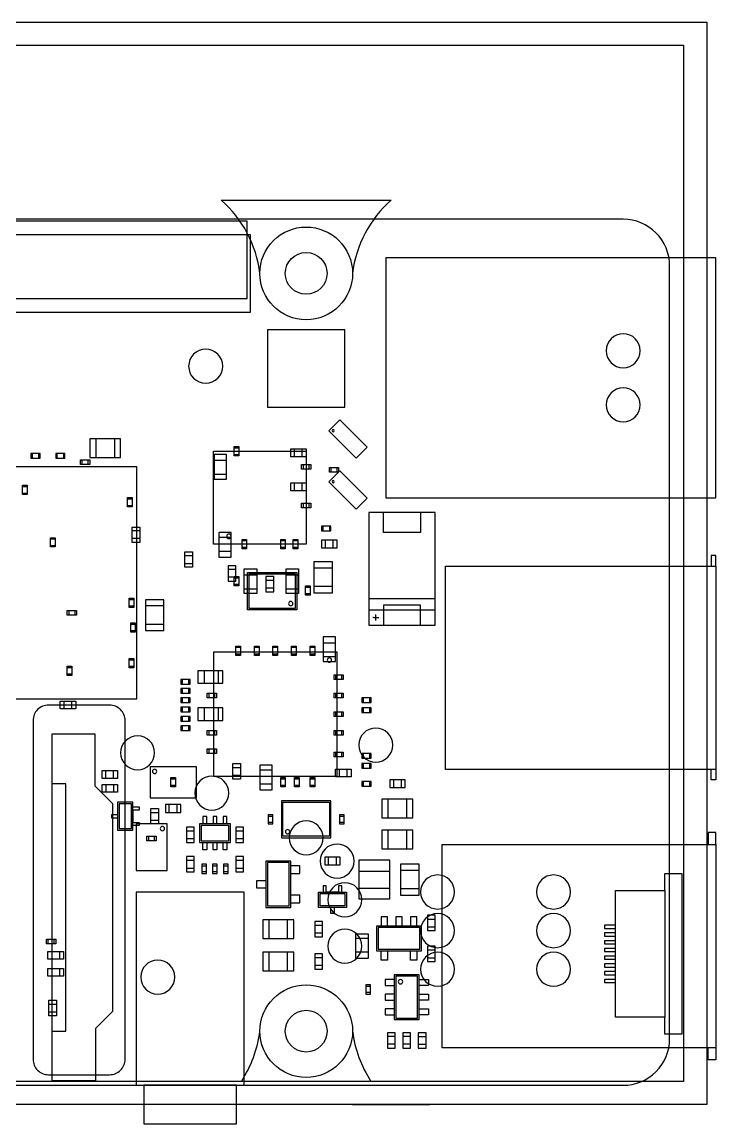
# Model space of a CAD drawing. Header units: centimetres. Extents: x 13.7 to 100.6, y 5.5 to 64.7.
# Drawn here: x 61.84 to 66.33, y 45.23 to 52.35 of the extents above; entities that cross this region are included whole.
import ezdxf

# ---------------------------------------------------------------- set-up
doc = ezdxf.new("R2010")
doc.units = ezdxf.units.CM
doc.header["$LTSCALE"] = 25.4
for name, color, linetype in [('BOARD_OUTLINE', 85, 'Continuous'), ('PARTS_BOTTOM', 12, 'Continuous'), ('PARTS_TOP', 111, 'Continuous')]:
    doc.layers.add(name, color=color, linetype=linetype)
doc.layers.add('Controller Module', color=7, linetype='Continuous', true_color=0x0092d1)

msp = doc.modelspace()

# ---------------------------------------------------------------- linework, layer by layer
for centre, radius in [((63.6816, 50.7283), 0.3), ((63.6816, 50.7283), 0.135), ((63.6816, 45.8283), 0.3), ((63.6816, 45.8283), 0.135)]:
    msp.add_circle(centre, radius)
at = {"layer": 'BOARD_OUTLINE'}
msp.add_lwpolyline([(57.8316, 45.4783), (65.7316, 45.4783, 0.414214), (66.0316, 45.7783), (66.0316, 50.7783, 0.414214), (65.7316, 51.0783), (57.8316, 51.0783, 0.414214), (57.5316, 50.7783), (57.5316, 45.7783, 0.414214)], format="xyb", close=True, dxfattribs=at)
at = {"layer": 'Controller Module'}
for points in [[(56.2723, 45.3539), (56.2723, 52.3539), (66.2723, 52.3539), (66.2723, 45.3539)], [(66.1223, 52.2039), (66.1223, 45.5039), (56.4223, 45.5039), (56.4223, 52.2039)], [(63.3004, 50.5668), (63.3004, 51.0668), (58.2204, 51.0668), (58.2204, 50.5668)]]:
    msp.add_lwpolyline(points, close=True, dxfattribs=at)
for points in [[(63.3816, 50.7283, 0.185074), (63.1316, 51.2027), (64.2316, 51.2027, 0.185074), (63.9816, 50.7283)], [(63.2625, 45.5039, 0.116889), (63.3816, 45.8283)], [(63.9816, 45.8283, 0.116889), (64.1006, 45.5039)]]:
    msp.add_lwpolyline(points, format="xyb", dxfattribs=at)
msp.add_lwpolyline([(62.5104, 47.8368, 0.414214), (62.4104, 47.9368), (62.0154, 47.9368, 0.414214), (61.9154, 47.8368), (61.9154, 45.6468, 0.414214), (62.0154, 45.5468), (62.4104, 45.5468, 0.414214), (62.5104, 45.6468)], format="xyb", close=True, dxfattribs=at)
msp.add_lwpolyline([(65.9816, 45.3539), (63.9816, 45.3539), (64.4816, 45.3539)], dxfattribs=at)
for centre, radius in [((63.6816, 50.7283), 0.3), ((63.6816, 50.7283), 0.135), ((63.6816, 45.8283), 0.3), ((63.6816, 45.8283), 0.135)]:
    msp.add_circle(centre, radius, dxfattribs=at)
at = {"layer": 'PARTS_BOTTOM'}
for points in [[(65.8416, 50.2283, 1), (65.6216, 50.2283, 1), (65.8416, 50.2283, 1)], [(63.1416, 50.1283, 1), (62.9216, 50.1283, 1), (63.1416, 50.1283, 1)], [(65.8416, 49.8783, 1), (65.6216, 49.8783, 1), (65.8416, 49.8783, 1)], [(64.2416, 47.6783, 1), (64.0216, 47.6783, 1), (64.2416, 47.6783, 1)], [(62.7016, 47.6283, 1), (62.4816, 47.6283, 1), (62.7016, 47.6283, 1)], [(63.1816, 47.3683, 1), (62.9616, 47.3683, 1), (63.1816, 47.3683, 1)], [(63.7916, 47.0783, 1), (63.5716, 47.0783, 1), (63.7916, 47.0783, 1)], [(63.9916, 46.9283, 1), (63.7716, 46.9283, 1), (63.9916, 46.9283, 1)], [(64.6416, 46.7283, 1), (64.4216, 46.7283, 1), (64.6416, 46.7283, 1)], [(65.3916, 46.7283, 1), (65.1716, 46.7283, 1), (65.3916, 46.7283, 1)], [(64.0416, 46.6783, 1), (63.8216, 46.6783, 1), (64.0416, 46.6783, 1)], [(64.6416, 46.4783, 1), (64.4216, 46.4783, 1), (64.6416, 46.4783, 1)], [(65.3916, 46.4783, 1), (65.1716, 46.4783, 1), (65.3916, 46.4783, 1)], [(64.0416, 46.3783, 1), (63.8216, 46.3783, 1), (64.0416, 46.3783, 1)], [(64.6416, 46.2283, 1), (64.4216, 46.2283, 1), (64.6416, 46.2283, 1)], [(65.3916, 46.2283, 1), (65.1716, 46.2283, 1), (65.3916, 46.2283, 1)], [(62.8316, 46.1783, 1), (62.6116, 46.1783, 1), (62.8316, 46.1783, 1)]]:
    msp.add_lwpolyline(points, format="xyb", dxfattribs=at)
for points in [[(63.2466, 49.6083), (63.2466, 49.5483), (63.2166, 49.5483), (63.2166, 49.6083), (63.2466, 49.6083)], [(63.2466, 49.5983), (63.2166, 49.5983)], [(62.2216, 49.5233), (62.2816, 49.5233), (62.2816, 49.4933), (62.2216, 49.4933), (62.2216, 49.5233)], [(62.2316, 49.5233), (62.2316, 49.4933)], [(62.2716, 49.4933), (62.2716, 49.5233)], [(63.0866, 49.5583), (63.0866, 49.3983), (63.1666, 49.3983), (63.1666, 49.5583), (63.0866, 49.5583)], [(63.2166, 49.5583), (63.2466, 49.5583)], [(63.6816, 49.5933), (63.6816, 49.5433), (63.5816, 49.5433), (63.5816, 49.5933), (63.6816, 49.5933)], [(63.6066, 49.5433), (63.6066, 49.5933)], [(63.6566, 49.5433), (63.6566, 49.5933)], [(63.1666, 49.5183), (63.0866, 49.5183)], [(63.7116, 49.4633), (63.6516, 49.4633), (63.6516, 49.4933), (63.7116, 49.4933), (63.7116, 49.4633)], [(63.6616, 49.4933), (63.6616, 49.4633)], [(63.7016, 49.4633), (63.7016, 49.4933)], [(63.8916, 49.4433), (63.8316, 49.4433), (63.8316, 49.4733), (63.8916, 49.4733), (63.8916, 49.4433)], [(63.8416, 49.4733), (63.8416, 49.4433)], [(63.8816, 49.4433), (63.8816, 49.4733)], [(63.1666, 49.4283), (63.0866, 49.4283)], [(61.8766, 49.3583), (61.8766, 49.2983), (61.8466, 49.2983), (61.8466, 49.3583), (61.8766, 49.3583)], [(61.8766, 49.3483), (61.8466, 49.3483)], [(63.6816, 49.3733), (63.6816, 49.3233), (63.5816, 49.3233), (63.5816, 49.3733), (63.6816, 49.3733)], [(63.6066, 49.3233), (63.6066, 49.3733)], [(63.6566, 49.3233), (63.6566, 49.3733)], [(61.8466, 49.3083), (61.8766, 49.3083)], [(62.5266, 49.2183), (62.5266, 49.2783), (62.5566, 49.2783), (62.5566, 49.2183), (62.5266, 49.2183)], [(62.5566, 49.2683), (62.5266, 49.2683)], [(63.7116, 49.2133), (63.6516, 49.2133), (63.6516, 49.2433), (63.7116, 49.2433), (63.7116, 49.2133)], [(63.6616, 49.2433), (63.6616, 49.2133)], [(63.7016, 49.2133), (63.7016, 49.2433)], [(62.5266, 49.2283), (62.5566, 49.2283)], [(62.5566, 49.0883), (62.6066, 49.0883), (62.6066, 48.9883), (62.5566, 48.9883), (62.5566, 49.0883)], [(62.6066, 49.0633), (62.5566, 49.0633)], [(63.1966, 48.8933), (63.1966, 49.0533), (63.1166, 49.0533), (63.1166, 48.8933), (63.1966, 48.8933)], [(62.0276, 48.9593), (62.0276, 49.0193), (62.0576, 49.0193), (62.0576, 48.9593), (62.0276, 48.9593)], [(62.0576, 49.0093), (62.0276, 49.0093)], [(62.0276, 48.9693), (62.0576, 48.9693)], [(62.6066, 49.0133), (62.5566, 49.0133)], [(63.1166, 49.0233), (63.1966, 49.0233)], [(63.2666, 48.9483), (63.2666, 49.0083), (63.2966, 49.0083), (63.2966, 48.9483), (63.2666, 48.9483)], [(63.2966, 48.9983), (63.2666, 48.9983)], [(63.2666, 48.9583), (63.2966, 48.9583)], [(63.5166, 48.9483), (63.5166, 49.0083), (63.5466, 49.0083), (63.5466, 48.9483), (63.5166, 48.9483)], [(63.5466, 48.9983), (63.5166, 48.9983)], [(63.5166, 48.9583), (63.5466, 48.9583)], [(63.5966, 48.9483), (63.5966, 49.0083), (63.6266, 49.0083), (63.6266, 48.9483), (63.5966, 48.9483)], [(63.6266, 48.9983), (63.5966, 48.9983)], [(63.5966, 48.9583), (63.6266, 48.9583)], [(62.9466, 48.8283), (62.8966, 48.8283), (62.8966, 48.9283), (62.9466, 48.9283), (62.9466, 48.8283)], [(62.8966, 48.9033), (62.9466, 48.9033)], [(63.1166, 48.9333), (63.1966, 48.9333)], [(62.8966, 48.8533), (62.9466, 48.8533)], [(63.2466, 48.7683), (63.2466, 48.7083), (63.2166, 48.7083), (63.2166, 48.7683), (63.2466, 48.7683)], [(63.2466, 48.7583), (63.2166, 48.7583)], [(63.6216, 48.7933), (63.6216, 48.5533), (63.3016, 48.5533), (63.3016, 48.7933), (63.6216, 48.7933), (63.6216, 48.7833)], [(63.6116, 48.7833), (63.3116, 48.7833), (63.3116, 48.5633), (63.6116, 48.5633), (63.6116, 48.7833)], [(63.2166, 48.7183), (63.2466, 48.7183)], [(63.6766, 48.6483), (63.6766, 48.7083), (63.7066, 48.7083), (63.7066, 48.6483), (63.6766, 48.6483)], [(63.7066, 48.6983), (63.6766, 48.6983)], [(62.5666, 48.6283), (62.5666, 48.5683), (62.5366, 48.5683), (62.5366, 48.6283), (62.5666, 48.6283)], [(62.5666, 48.6183), (62.5366, 48.6183)], [(63.6766, 48.6583), (63.7066, 48.6583)], [(62.1366, 48.5483), (62.1966, 48.5483), (62.1966, 48.5183), (62.1366, 48.5183), (62.1366, 48.5483)], [(62.1466, 48.5483), (62.1466, 48.5183)], [(62.1866, 48.5183), (62.1866, 48.5483)], [(62.5366, 48.5783), (62.5666, 48.5783)], [(62.5466, 48.4083), (62.5466, 48.4683), (62.5766, 48.4683), (62.5766, 48.4083), (62.5466, 48.4083)], [(62.5766, 48.4583), (62.5466, 48.4583)], [(62.5466, 48.4183), (62.5766, 48.4183)], [(63.2566, 48.3183), (63.2566, 48.2583), (63.2266, 48.2583), (63.2266, 48.3183), (63.2566, 48.3183)], [(63.3766, 48.3183), (63.3766, 48.2583), (63.3466, 48.2583), (63.3466, 48.3183), (63.3766, 48.3183)], [(63.4966, 48.3183), (63.4966, 48.2583), (63.4666, 48.2583), (63.4666, 48.3183), (63.4966, 48.3183)], [(63.6166, 48.3183), (63.6166, 48.2583), (63.5866, 48.2583), (63.5866, 48.3183), (63.6166, 48.3183)], [(63.7366, 48.3183), (63.7366, 48.2583), (63.7066, 48.2583), (63.7066, 48.3183), (63.7366, 48.3183)], [(63.7916, 48.3783), (63.7916, 48.2183), (63.8716, 48.2183), (63.8716, 48.3783), (63.7916, 48.3783)], [(63.8716, 48.3383), (63.7916, 48.3383)], [(63.2566, 48.3083), (63.2266, 48.3083)], [(63.2266, 48.2683), (63.2566, 48.2683)], [(63.3766, 48.3083), (63.3466, 48.3083)], [(63.3466, 48.2683), (63.3766, 48.2683)], [(63.4966, 48.3083), (63.4666, 48.3083)], [(63.4666, 48.2683), (63.4966, 48.2683)], [(63.6166, 48.3083), (63.5866, 48.3083)], [(63.5866, 48.2683), (63.6166, 48.2683)], [(63.7366, 48.3083), (63.7066, 48.3083)], [(63.7066, 48.2683), (63.7366, 48.2683)], [(63.8716, 48.2483), (63.7916, 48.2483)], [(62.1366, 48.1283), (62.1366, 48.1883), (62.1666, 48.1883), (62.1666, 48.1283), (62.1366, 48.1283)], [(62.1666, 48.1783), (62.1366, 48.1783)], [(62.5666, 48.2383), (62.5666, 48.1783), (62.5366, 48.1783), (62.5366, 48.2383), (62.5666, 48.2383)], [(62.5666, 48.2283), (62.5366, 48.2283)], [(62.5366, 48.1883), (62.5666, 48.1883)], [(62.1366, 48.1383), (62.1666, 48.1383)], [(62.9816, 48.0783), (63.1416, 48.0783), (63.1416, 48.1583), (62.9816, 48.1583), (62.9816, 48.0783)], [(63.0216, 48.1583), (63.0216, 48.0783)], [(63.1116, 48.1583), (63.1116, 48.0783)], [(63.9216, 48.1033), (63.8616, 48.1033), (63.8616, 48.1333), (63.9216, 48.1333), (63.9216, 48.1033)], [(63.8716, 48.1333), (63.8716, 48.1033)], [(63.9116, 48.1033), (63.9116, 48.1333)], [(62.1916, 47.9633), (62.1916, 47.9133), (62.0916, 47.9133), (62.0916, 47.9633), (62.1916, 47.9633)], [(62.1166, 47.9133), (62.1166, 47.9633)], [(62.1666, 47.9133), (62.1666, 47.9633)], [(63.0416, 48.0133), (63.1016, 48.0133), (63.1016, 47.9833), (63.0416, 47.9833), (63.0416, 48.0133)], [(63.0516, 48.0133), (63.0516, 47.9833)], [(63.0916, 47.9833), (63.0916, 48.0133)], [(63.9216, 47.9833), (63.8616, 47.9833), (63.8616, 48.0133), (63.9216, 48.0133), (63.9216, 47.9833)], [(63.8716, 48.0133), (63.8716, 47.9833)], [(63.9116, 47.9833), (63.9116, 48.0133)], [(62.9816, 47.8383), (63.1416, 47.8383), (63.1416, 47.9183), (62.9816, 47.9183), (62.9816, 47.8383)], [(63.0216, 47.9183), (63.0216, 47.8383)], [(63.1116, 47.9183), (63.1116, 47.8383)], [(63.9216, 47.8633), (63.8616, 47.8633), (63.8616, 47.8933), (63.9216, 47.8933), (63.9216, 47.8633)], [(63.8716, 47.8933), (63.8716, 47.8633)], [(63.9116, 47.8633), (63.9116, 47.8933)], [(63.0416, 47.7733), (63.1016, 47.7733), (63.1016, 47.7433), (63.0416, 47.7433), (63.0416, 47.7733)], [(63.0516, 47.7733), (63.0516, 47.7433)], [(63.0916, 47.7433), (63.0916, 47.7733)], [(63.9216, 47.7433), (63.8616, 47.7433), (63.8616, 47.7733), (63.9216, 47.7733), (63.9216, 47.7433)], [(63.8716, 47.7733), (63.8716, 47.7433)], [(63.9116, 47.7433), (63.9116, 47.7733)], [(63.0416, 47.6533), (63.1016, 47.6533), (63.1016, 47.6233), (63.0416, 47.6233), (63.0416, 47.6533)], [(63.0516, 47.6533), (63.0516, 47.6233)], [(63.0916, 47.6233), (63.0916, 47.6533)], [(63.9216, 47.6033), (63.8616, 47.6033), (63.8616, 47.6333), (63.9216, 47.6333), (63.9216, 47.6033)], [(63.8716, 47.6333), (63.8716, 47.6033)], [(63.9116, 47.6033), (63.9116, 47.6333)], [(63.2566, 47.4583), (63.2066, 47.4583), (63.2066, 47.5583), (63.2566, 47.5583), (63.2566, 47.4583)], [(63.2066, 47.5333), (63.2566, 47.5333)], [(63.4616, 47.3883), (63.4616, 47.5483), (63.3816, 47.5483), (63.3816, 47.3883), (63.4616, 47.3883)], [(62.4616, 47.5133), (62.4616, 47.4633), (62.3616, 47.4633), (62.3616, 47.5133), (62.4616, 47.5133)], [(62.3866, 47.4633), (62.3866, 47.5133)], [(62.4366, 47.4633), (62.4366, 47.5133)], [(62.8366, 47.4683), (62.8366, 47.4083), (62.8066, 47.4083), (62.8066, 47.4683), (62.8366, 47.4683)], [(62.8366, 47.4583), (62.8066, 47.4583)], [(63.2066, 47.4833), (63.2566, 47.4833)], [(63.3816, 47.5183), (63.4616, 47.5183)], [(63.5166, 47.4083), (63.5166, 47.4683), (63.5466, 47.4683), (63.5466, 47.4083), (63.5166, 47.4083)], [(63.5466, 47.4583), (63.5166, 47.4583)], [(63.6066, 47.4083), (63.6066, 47.4683), (63.6366, 47.4683), (63.6366, 47.4083), (63.6066, 47.4083)], [(63.6366, 47.4583), (63.6066, 47.4583)], [(63.7066, 47.4083), (63.7066, 47.4683), (63.7366, 47.4683), (63.7366, 47.4083), (63.7066, 47.4083)], [(63.7366, 47.4583), (63.7066, 47.4583)], [(63.9716, 47.5233), (63.9716, 47.4733), (63.8716, 47.4733), (63.8716, 47.5233), (63.9716, 47.5233)], [(63.8966, 47.4733), (63.8966, 47.5233)], [(63.9466, 47.4733), (63.9466, 47.5233)], [(62.3616, 47.3733), (62.3616, 47.4233), (62.4616, 47.4233), (62.4616, 47.3733), (62.3616, 47.3733)], [(62.3866, 47.4233), (62.3866, 47.3733)], [(62.4366, 47.4233), (62.4366, 47.3733)], [(62.8066, 47.4183), (62.8366, 47.4183)], [(63.3816, 47.4283), (63.4616, 47.4283)], [(63.5166, 47.4183), (63.5466, 47.4183)], [(63.6066, 47.4183), (63.6366, 47.4183)], [(63.7066, 47.4183), (63.7366, 47.4183)], [(62.5616, 47.3083), (62.4616, 47.3083), (62.4616, 47.1283), (62.5616, 47.1283), (62.5616, 47.3083)], [(62.5516, 47.2983), (62.4716, 47.2983), (62.4716, 47.1383), (62.5516, 47.1383), (62.5516, 47.2983)], [(62.5616, 47.2783), (62.6016, 47.2783), (62.6016, 47.2583), (62.5616, 47.2583), (62.5616, 47.1783), (62.6016, 47.1783), (62.6016, 47.1583), (62.5616, 47.1583)], [(62.7266, 47.1683), (62.6766, 47.1683), (62.6766, 47.2683), (62.7266, 47.2683), (62.7266, 47.1683)], [(62.6766, 47.2433), (62.7266, 47.2433)], [(62.4616, 47.2283), (62.4216, 47.2283), (62.4216, 47.2083), (62.4616, 47.2083)], [(62.6766, 47.1933), (62.7266, 47.1933)], [(62.7116, 47.0583), (62.6516, 47.0583), (62.6516, 47.0883), (62.7116, 47.0883), (62.7116, 47.0583)], [(62.6616, 47.0883), (62.6616, 47.0583)], [(62.7016, 47.0583), (62.7016, 47.0883)], [(66.1116, 46.8483), (66.1116, 45.8083), (66.0016, 45.8083), (66.0016, 45.9183), (65.6816, 45.9183), (65.6816, 46.7383), (66.0016, 46.7383), (66.0016, 46.8483), (66.1116, 46.8483)], [(66.0016, 46.7383), (66.0016, 45.9183)], [(65.6816, 46.5133), (65.6116, 46.5133), (65.6116, 46.4933), (65.6816, 46.4933)], [(65.6816, 46.4633), (65.6116, 46.4633), (65.6116, 46.4433), (65.6816, 46.4433)], [(62.0616, 46.3933), (62.0016, 46.3933), (62.0016, 46.4233), (62.0616, 46.4233), (62.0616, 46.3933)], [(62.0116, 46.4233), (62.0116, 46.3933)], [(62.0516, 46.3933), (62.0516, 46.4233)], [(65.6816, 46.4133), (65.6116, 46.4133), (65.6116, 46.3933), (65.6816, 46.3933)], [(62.0116, 46.2933), (62.0116, 46.3433), (62.1116, 46.3433), (62.1116, 46.2933), (62.0116, 46.2933)], [(62.0366, 46.3433), (62.0366, 46.2933)], [(62.0866, 46.3433), (62.0866, 46.2933)], [(65.6816, 46.3633), (65.6116, 46.3633), (65.6116, 46.3433), (65.6816, 46.3433)], [(65.6816, 46.3133), (65.6116, 46.3133), (65.6116, 46.2933), (65.6816, 46.2933)], [(65.6816, 46.2633), (65.6116, 46.2633), (65.6116, 46.2433), (65.6816, 46.2433)], [(62.0116, 46.1833), (62.0116, 46.2333), (62.1116, 46.2333), (62.1116, 46.1833), (62.0116, 46.1833)], [(62.0366, 46.2333), (62.0366, 46.1833)], [(62.0866, 46.2333), (62.0866, 46.1833)], [(65.6816, 46.2133), (65.6116, 46.2133), (65.6116, 46.1933), (65.6816, 46.1933)], [(65.6816, 46.1633), (65.6116, 46.1633), (65.6116, 46.1433), (65.6816, 46.1433)], [(62.0666, 45.9283), (62.0166, 45.9283), (62.0166, 46.0283), (62.0666, 46.0283), (62.0666, 45.9283)], [(62.0166, 46.0033), (62.0666, 46.0033)], [(62.0166, 45.9533), (62.0666, 45.9533)]]:
    msp.add_lwpolyline(points, dxfattribs=at)
msp.add_lwpolyline([(63.5957, 48.5933, 1), (63.5674, 48.5933, 1)], format="xyb", close=True, dxfattribs=at)
at = {"layer": 'PARTS_TOP'}
for points in [[(58.2416, 50.4783), (63.3216, 50.4783), (63.3216, 50.9783), (58.2416, 50.9783), (58.2416, 50.4783)], [(66.3316, 49.2778), (66.3316, 50.8288), (64.1966, 50.8288), (64.1966, 49.2778), (66.3316, 49.2778)], [(63.4316, 49.8643), (63.9316, 49.8643), (63.9316, 50.3643), (63.4316, 50.3643), (63.4316, 49.8643)], [(63.8278, 49.7114), (64.0046, 49.5346), (64.0753, 49.6053), (63.8985, 49.7821), (63.8278, 49.7114)], [(62.2816, 49.6583), (62.2816, 49.5383), (62.4816, 49.5383), (62.4816, 49.6583), (62.2816, 49.6583)], [(62.3216, 49.6583), (62.3216, 49.5383)], [(62.4416, 49.6583), (62.4416, 49.5383)], [(61.9616, 49.5633), (61.9016, 49.5633), (61.9016, 49.5333), (61.9616, 49.5333), (61.9616, 49.5633)], [(61.9116, 49.5333), (61.9116, 49.5633)], [(61.9516, 49.5633), (61.9516, 49.5333)], [(62.0616, 49.5333), (62.1216, 49.5333), (62.1216, 49.5633), (62.0616, 49.5633), (62.0616, 49.5333)], [(62.0716, 49.5333), (62.0716, 49.5633)], [(62.1116, 49.5633), (62.1116, 49.5333)], [(63.0816, 48.9783), (63.0816, 49.5783), (63.6816, 49.5783), (63.6816, 48.9783), (63.0816, 48.9783)], [(61.4366, 47.9783), (62.5866, 47.9783), (62.5866, 49.4783), (61.4366, 49.4783), (61.4366, 47.9783)], [(63.8278, 49.3814), (64.0046, 49.2046), (64.0753, 49.2753), (63.8985, 49.4521), (63.8278, 49.3814)], [(64.5166, 48.4533), (64.5166, 49.1833), (64.0866, 49.1833), (64.0866, 48.4533), (64.5166, 48.4533)], [(64.4216, 49.1833), (64.4216, 49.0533), (64.1816, 49.0533), (64.1816, 49.1833)], [(63.7816, 49.0633), (63.8416, 49.0633), (63.8416, 49.0933), (63.7816, 49.0933), (63.7816, 49.0633)], [(63.7916, 49.0633), (63.7916, 49.0933)], [(63.8316, 49.0933), (63.8316, 49.0633)], [(63.7816, 49.0033), (63.7816, 48.9533), (63.8816, 48.9533), (63.8816, 49.0033), (63.7816, 49.0033)], [(63.8066, 48.9533), (63.8066, 49.0033)], [(63.8566, 48.9533), (63.8566, 49.0033)], [(66.3316, 48.8353), (66.3316, 47.5213), (64.5816, 47.5213), (64.5816, 48.8353), (66.3316, 48.8353), (66.3316, 48.9033), (66.3016, 48.9033), (66.3016, 48.8353)], [(63.1766, 48.7383), (63.2266, 48.7383), (63.2266, 48.8383), (63.1766, 48.8383), (63.1766, 48.7383)], [(63.2266, 48.8133), (63.1766, 48.8133)], [(63.3616, 48.8183), (63.3616, 48.6583), (63.2816, 48.6583), (63.2816, 48.8183), (63.3616, 48.8183)], [(63.6316, 48.8183), (63.6316, 48.6583), (63.5516, 48.6583), (63.5516, 48.8183), (63.6316, 48.8183)], [(63.8516, 48.8633), (63.7316, 48.8633), (63.7316, 48.6633), (63.8516, 48.6633), (63.8516, 48.8633)], [(63.8516, 48.8233), (63.7316, 48.8233)], [(63.2266, 48.7633), (63.1766, 48.7633)], [(63.2816, 48.7783), (63.3616, 48.7783)], [(63.4216, 48.6683), (63.4716, 48.6683), (63.4716, 48.7683), (63.4216, 48.7683), (63.4216, 48.6683)], [(63.4716, 48.7433), (63.4216, 48.7433)], [(63.5516, 48.7783), (63.6316, 48.7783)], [(63.2816, 48.6883), (63.3616, 48.6883)], [(63.4716, 48.6933), (63.4216, 48.6933)], [(63.5516, 48.6883), (63.6316, 48.6883)], [(63.8516, 48.7033), (63.7316, 48.7033)], [(62.7616, 48.6183), (62.6416, 48.6183), (62.6416, 48.4183), (62.7616, 48.4183), (62.7616, 48.6183)], [(62.7616, 48.5783), (62.6416, 48.5783)], [(64.4216, 48.4533), (64.4216, 48.5833), (64.1816, 48.5833), (64.1816, 48.4533)], [(62.7616, 48.4583), (62.6416, 48.4583)], [(64.1166, 48.5033), (64.1116, 48.5033)], [(64.1166, 48.5033), (64.1516, 48.5033)], [(64.1316, 48.4833), (64.1316, 48.5233)], [(63.8816, 48.2783), (63.0816, 48.2783), (63.0816, 47.4783), (63.8816, 47.4783), (63.8816, 48.2783)], [(62.8716, 48.0733), (62.9316, 48.0733), (62.9316, 48.1033), (62.8716, 48.1033), (62.8716, 48.0733)], [(62.8816, 48.0733), (62.8816, 48.1033)], [(62.9216, 48.1033), (62.9216, 48.0733)], [(62.8716, 48.0133), (62.9316, 48.0133), (62.9316, 48.0433), (62.8716, 48.0433), (62.8716, 48.0133)], [(62.8816, 48.0133), (62.8816, 48.0433)], [(62.9216, 48.0433), (62.9216, 48.0133)], [(62.8716, 47.9533), (62.9316, 47.9533), (62.9316, 47.9833), (62.8716, 47.9833), (62.8716, 47.9533)], [(62.8816, 47.9533), (62.8816, 47.9833)], [(62.9216, 47.9833), (62.9216, 47.9533)], [(64.1016, 47.9833), (64.0416, 47.9833), (64.0416, 47.9533), (64.1016, 47.9533), (64.1016, 47.9833)], [(64.0516, 47.9533), (64.0516, 47.9833)], [(64.0916, 47.9833), (64.0916, 47.9533)], [(62.8716, 47.8933), (62.9316, 47.8933), (62.9316, 47.9233), (62.8716, 47.9233), (62.8716, 47.8933)], [(62.8816, 47.8933), (62.8816, 47.9233)], [(62.9216, 47.9233), (62.9216, 47.8933)], [(64.1016, 47.9183), (64.0416, 47.9183), (64.0416, 47.8883), (64.1016, 47.8883), (64.1016, 47.9183)], [(64.0516, 47.8883), (64.0516, 47.9183)], [(64.0916, 47.9183), (64.0916, 47.8883)], [(62.8716, 47.8333), (62.9316, 47.8333), (62.9316, 47.8633), (62.8716, 47.8633), (62.8716, 47.8333)], [(62.8816, 47.8333), (62.8816, 47.8633)], [(62.9216, 47.8633), (62.9216, 47.8333)], [(62.0366, 45.5083), (62.3216, 45.5083), (62.3216, 45.8483), (62.4316, 45.9583), (62.4316, 47.2983), (62.3166, 47.4133), (62.3166, 47.7483), (62.0366, 47.7483), (62.0366, 45.5083)], [(62.8716, 47.7733), (62.9316, 47.7733), (62.9316, 47.8033), (62.8716, 47.8033), (62.8716, 47.7733)], [(62.8816, 47.7733), (62.8816, 47.8033)], [(62.9216, 47.8033), (62.9216, 47.7733)], [(64.1016, 47.6233), (64.0416, 47.6233), (64.0416, 47.5933), (64.1016, 47.5933), (64.1016, 47.6233)], [(64.0516, 47.5933), (64.0516, 47.6233)], [(64.0916, 47.6233), (64.0916, 47.5933)], [(62.6716, 47.3383), (62.9716, 47.3383), (62.9716, 47.5383), (62.6716, 47.5383), (62.6716, 47.3383)], [(64.1016, 47.5583), (64.0416, 47.5583), (64.0416, 47.5283), (64.1016, 47.5283), (64.1016, 47.5583)], [(64.0516, 47.5283), (64.0516, 47.5583)], [(64.0916, 47.5583), (64.0916, 47.5283)], [(66.3316, 47.5213), (66.3316, 47.4533), (66.3016, 47.4533), (66.3016, 47.5213)], [(62.0366, 45.8283), (62.1266, 45.8283), (62.1266, 47.4283), (62.0366, 47.4283)], [(64.0416, 47.4133), (64.1016, 47.4133), (64.1016, 47.4433), (64.0416, 47.4433), (64.0416, 47.4133)], [(64.0516, 47.4133), (64.0516, 47.4433)], [(64.0916, 47.4433), (64.0916, 47.4133)], [(64.3216, 47.4033), (64.3216, 47.4533), (64.2216, 47.4533), (64.2216, 47.4033), (64.3216, 47.4033)], [(64.2466, 47.4533), (64.2466, 47.4033)], [(64.2966, 47.4533), (64.2966, 47.4033)], [(63.5216, 47.3183), (63.5216, 47.0783), (63.8416, 47.0783), (63.8416, 47.3183), (63.5216, 47.3183), (63.5216, 47.3083)], [(64.3716, 47.2083), (64.3716, 47.3283), (64.1716, 47.3283), (64.1716, 47.2083), (64.3716, 47.2083)], [(64.2116, 47.2083), (64.2116, 47.3283)], [(64.3316, 47.2083), (64.3316, 47.3283)], [(62.7716, 47.2933), (62.7716, 47.2433), (62.8716, 47.2433), (62.8716, 47.2933), (62.7716, 47.2933)], [(62.7966, 47.2433), (62.7966, 47.2933)], [(62.8466, 47.2433), (62.8466, 47.2933)], [(63.5316, 47.3083), (63.8316, 47.3083), (63.8316, 47.0883), (63.5316, 47.0883), (63.5316, 47.3083)], [(63.0391, 47.1683), (63.0391, 47.2158), (63.0141, 47.2158), (63.0141, 47.1683)], [(63.1041, 47.1683), (63.1041, 47.2158), (63.0791, 47.2158), (63.0791, 47.1683)], [(63.1691, 47.1683), (63.1691, 47.2158), (63.1441, 47.2158), (63.1441, 47.1683)], [(63.4666, 47.1683), (63.4666, 47.2283), (63.4366, 47.2283), (63.4366, 47.1683), (63.4666, 47.1683)], [(63.4366, 47.2183), (63.4666, 47.2183)], [(63.4666, 47.1783), (63.4366, 47.1783)], [(63.8966, 47.2283), (63.8966, 47.1683), (63.9266, 47.1683), (63.9266, 47.2283), (63.8966, 47.2283)], [(63.8966, 47.2183), (63.9266, 47.2183)], [(63.9266, 47.1783), (63.8966, 47.1783)], [(62.5816, 47.1683), (62.5816, 46.8683), (62.7816, 46.8683), (62.7816, 47.1683), (62.5816, 47.1683)], [(62.9566, 47.1483), (62.9066, 47.1483), (62.9066, 47.0483), (62.9566, 47.0483), (62.9566, 47.1483)], [(62.9066, 47.1233), (62.9566, 47.1233)], [(63.1916, 47.1683), (62.9916, 47.1683), (62.9916, 47.0483), (63.1916, 47.0483), (63.1916, 47.1683)], [(63.1816, 47.1583), (63.0016, 47.1583), (63.0016, 47.0583), (63.1816, 47.0583), (63.1816, 47.1583)], [(63.2766, 47.1483), (63.2266, 47.1483), (63.2266, 47.0483), (63.2766, 47.0483), (63.2766, 47.1483)], [(63.2266, 47.1233), (63.2766, 47.1233)], [(64.3716, 47.0083), (64.3716, 47.1283), (64.1716, 47.1283), (64.1716, 47.0083), (64.3716, 47.0083)], [(64.2116, 47.0083), (64.2116, 47.1283)], [(64.3316, 47.0083), (64.3316, 47.1283)], [(66.3316, 47.0353), (66.3316, 47.1133), (66.2816, 47.1133), (66.2816, 47.0353)], [(62.9066, 47.0733), (62.9566, 47.0733)], [(63.0391, 47.0483), (63.0391, 47.0008), (63.0141, 47.0008)], [(63.0141, 47.0008), (63.0141, 47.0483)], [(63.1041, 47.0483), (63.1041, 47.0008), (63.0791, 47.0008)], [(63.0791, 47.0008), (63.0791, 47.0483)], [(63.1441, 47.0008), (63.1441, 47.0483)], [(63.1691, 47.0483), (63.1691, 47.0008), (63.1441, 47.0008)], [(63.2266, 47.0733), (63.2766, 47.0733)], [(66.3316, 45.7213), (64.5616, 45.7213), (64.5616, 47.0353), (66.3316, 47.0353), (66.3316, 45.6433), (66.2816, 45.6433), (66.2816, 45.7213)], [(62.9566, 46.9583), (62.9066, 46.9583), (62.9066, 46.8583), (62.9566, 46.8583), (62.9566, 46.9583)], [(63.2766, 46.9583), (63.2266, 46.9583), (63.2266, 46.8583), (63.2766, 46.8583), (63.2766, 46.9583)], [(62.9066, 46.9333), (62.9566, 46.9333)], [(63.0066, 46.9083), (63.0066, 46.8483), (63.0366, 46.8483), (63.0366, 46.9083), (63.0066, 46.9083)], [(63.0066, 46.8983), (63.0366, 46.8983)], [(63.0766, 46.9083), (63.0766, 46.8483), (63.1066, 46.8483), (63.1066, 46.9083), (63.0766, 46.9083)], [(63.0766, 46.8983), (63.1066, 46.8983)], [(63.1466, 46.9083), (63.1466, 46.8483), (63.1766, 46.8483), (63.1766, 46.9083), (63.1466, 46.9083)], [(63.1466, 46.8983), (63.1766, 46.8983)], [(63.2266, 46.9333), (63.2766, 46.9333)], [(63.5816, 46.6283), (63.5816, 46.9283), (63.4216, 46.9283), (63.4216, 46.6283), (63.5816, 46.6283)], [(63.5716, 46.6383), (63.5716, 46.9183), (63.4316, 46.9183), (63.4316, 46.6383), (63.5716, 46.6383)], [(63.5816, 46.8483), (63.6416, 46.8483), (63.6416, 46.8983), (63.5816, 46.8983)], [(63.8016, 46.9533), (63.8016, 46.9033), (63.9016, 46.9033), (63.9016, 46.9533), (63.8016, 46.9533)], [(63.8266, 46.9033), (63.8266, 46.9533)], [(63.8766, 46.9033), (63.8766, 46.9533)], [(64.2216, 46.6833), (64.2216, 46.9333), (64.0216, 46.9333), (64.0216, 46.6833), (64.2216, 46.6833)], [(64.4116, 46.9083), (64.2916, 46.9083), (64.2916, 46.7083), (64.4116, 46.7083), (64.4116, 46.9083)], [(62.9066, 46.8833), (62.9566, 46.8833)], [(63.0366, 46.8583), (63.0066, 46.8583)], [(63.1066, 46.8583), (63.0766, 46.8583)], [(63.1766, 46.8583), (63.1466, 46.8583)], [(63.2266, 46.8833), (63.2766, 46.8833)], [(64.0216, 46.8633), (64.2216, 46.8633)], [(64.4116, 46.8683), (64.2916, 46.8683)], [(63.4216, 46.7533), (63.3616, 46.7533), (63.3616, 46.8033), (63.4216, 46.8033)], [(63.9116, 46.7283), (63.9116, 46.7683), (63.8916, 46.7683), (63.8916, 46.7283), (63.8116, 46.7283), (63.8116, 46.7683), (63.7916, 46.7683), (63.7916, 46.7283)], [(64.0216, 46.7533), (64.2216, 46.7533)], [(64.4116, 46.7483), (64.2916, 46.7483)], [(62.5816, 45.4783), (63.2816, 45.4783), (63.2816, 46.7283), (62.5816, 46.7283), (62.5816, 45.4783)], [(63.5816, 46.6583), (63.6416, 46.6583), (63.6416, 46.7083), (63.5816, 46.7083)], [(63.9416, 46.7283), (63.9416, 46.6283), (63.7616, 46.6283), (63.7616, 46.7283), (63.9416, 46.7283)], [(63.9316, 46.7183), (63.9316, 46.6383), (63.7716, 46.6383), (63.7716, 46.7183), (63.9316, 46.7183)], [(63.8616, 46.6283), (63.8616, 46.5883), (63.8416, 46.5883), (63.8416, 46.6283)], [(63.6016, 46.4283), (63.6016, 46.5483), (63.4016, 46.5483), (63.4016, 46.4283), (63.6016, 46.4283)], [(63.4416, 46.4283), (63.4416, 46.5483)], [(63.5616, 46.4283), (63.5616, 46.5483)], [(63.7866, 46.5383), (63.7366, 46.5383), (63.7366, 46.4383), (63.7866, 46.4383), (63.7866, 46.5383)], [(64.2066, 46.5083), (64.2066, 46.5683), (64.1666, 46.5683), (64.1666, 46.5083)], [(64.3016, 46.5083), (64.3016, 46.5683), (64.2616, 46.5683), (64.2616, 46.5083)], [(64.3966, 46.5083), (64.3966, 46.5683), (64.3566, 46.5683), (64.3566, 46.5083)], [(64.5166, 46.5783), (64.4666, 46.5783), (64.4666, 46.4783), (64.5166, 46.4783), (64.5166, 46.5783)], [(64.4666, 46.5533), (64.5166, 46.5533)], [(63.7366, 46.5133), (63.7866, 46.5133)], [(63.7366, 46.4633), (63.7866, 46.4633)], [(64.4266, 46.5083), (64.1366, 46.5083), (64.1366, 46.3483), (64.4266, 46.3483), (64.4266, 46.5083)], [(64.4166, 46.4983), (64.1466, 46.4983), (64.1466, 46.3583), (64.4166, 46.3583), (64.4166, 46.4983)], [(64.4666, 46.5033), (64.5166, 46.5033)], [(64.0016, 46.2983), (64.0016, 46.4583), (64.0816, 46.4583), (64.0816, 46.2983), (64.0016, 46.2983)], [(64.0816, 46.4283), (64.0016, 46.4283)], [(63.6016, 46.2183), (63.6016, 46.3383), (63.4016, 46.3383), (63.4016, 46.2183), (63.6016, 46.2183)], [(63.4416, 46.2183), (63.4416, 46.3383)], [(63.5616, 46.2183), (63.5616, 46.3383)], [(63.7366, 46.2283), (63.7866, 46.2283), (63.7866, 46.3283), (63.7366, 46.3283), (63.7366, 46.2283)], [(64.0816, 46.3383), (64.0016, 46.3383)], [(64.2066, 46.3483), (64.2066, 46.2883), (64.1666, 46.2883), (64.1666, 46.3483)], [(64.3966, 46.3483), (64.3966, 46.2883), (64.3566, 46.2883), (64.3566, 46.3483)], [(64.5166, 46.3783), (64.4666, 46.3783), (64.4666, 46.2783), (64.5166, 46.2783), (64.5166, 46.3783)], [(64.4666, 46.3533), (64.5166, 46.3533)], [(63.7866, 46.3033), (63.7366, 46.3033)], [(63.7866, 46.2533), (63.7366, 46.2533)], [(64.4666, 46.3033), (64.5166, 46.3033)], [(64.2516, 46.1933), (64.2516, 45.9033), (64.4116, 45.9033), (64.4116, 46.1933), (64.2516, 46.1933)], [(64.2616, 46.1833), (64.2616, 45.9133), (64.4016, 45.9133), (64.4016, 46.1833), (64.2616, 46.1833)], [(64.0666, 46.1283), (64.0666, 46.0683), (64.0966, 46.0683), (64.0966, 46.1283), (64.0666, 46.1283)], [(64.0666, 46.1183), (64.0966, 46.1183)], [(64.2516, 46.1633), (64.1916, 46.1633), (64.1916, 46.1233), (64.2516, 46.1233)], [(64.4116, 46.1633), (64.4716, 46.1633), (64.4716, 46.1233), (64.4116, 46.1233)], [(64.0966, 46.0783), (64.0666, 46.0783)], [(64.2516, 46.0683), (64.1916, 46.0683), (64.1916, 46.0283), (64.2516, 46.0283)], [(64.4116, 46.0683), (64.4716, 46.0683), (64.4716, 46.0283), (64.4116, 46.0283)], [(64.2516, 45.9733), (64.1916, 45.9733), (64.1916, 45.9333), (64.2516, 45.9333)], [(64.4116, 45.9733), (64.4716, 45.9733), (64.4716, 45.9333), (64.4116, 45.9333)], [(64.2066, 45.7183), (64.2566, 45.7183), (64.2566, 45.8183), (64.2066, 45.8183), (64.2066, 45.7183)], [(64.3066, 45.7183), (64.3566, 45.7183), (64.3566, 45.8183), (64.3066, 45.8183), (64.3066, 45.7183)], [(64.4566, 45.8183), (64.4066, 45.8183), (64.4066, 45.7183), (64.4566, 45.7183), (64.4566, 45.8183)], [(64.2566, 45.7933), (64.2066, 45.7933)], [(64.3566, 45.7933), (64.3066, 45.7933)], [(64.4066, 45.7933), (64.4566, 45.7933)], [(64.2566, 45.7433), (64.2066, 45.7433)], [(64.3566, 45.7433), (64.3066, 45.7433)], [(64.4066, 45.7433), (64.4566, 45.7433)], [(62.6316, 45.2283), (63.2316, 45.2283), (63.2316, 45.4783), (62.6316, 45.4783), (62.6316, 45.2283)]]:
    msp.add_lwpolyline(points, dxfattribs=at)
for points in [[(63.8632, 49.7114, 1), (63.849, 49.7114, 1)], [(63.8632, 49.3814, 1), (63.849, 49.3814, 1)], [(63.1957, 49.0283, 1), (63.1674, 49.0283, 1)], [(63.8457, 48.2283, 1), (63.8175, 48.2283, 1)], [(63.5757, 47.1183, 1), (63.5474, 47.1183, 1)], [(64.3057, 46.1483, 1), (64.2774, 46.1483, 1)]]:
    msp.add_lwpolyline(points, format="xyb", close=True, dxfattribs=at)
msp.add_lwpolyline([(64.0866, 48.5533), (64.5166, 48.5533), (64.5166, 48.6233), (64.0866, 48.6233)], close=True, dxfattribs=at)
for points in [[(62.7157, 47.5083, 1), (62.6874, 47.5083, 1), (62.7157, 47.5083, 1)], [(62.7657, 47.1383, 1), (62.7374, 47.1383, 1), (62.7657, 47.1383, 1)]]:
    msp.add_lwpolyline(points, format="xyb", dxfattribs=at)

doc.saveas('drawing.dxf')
